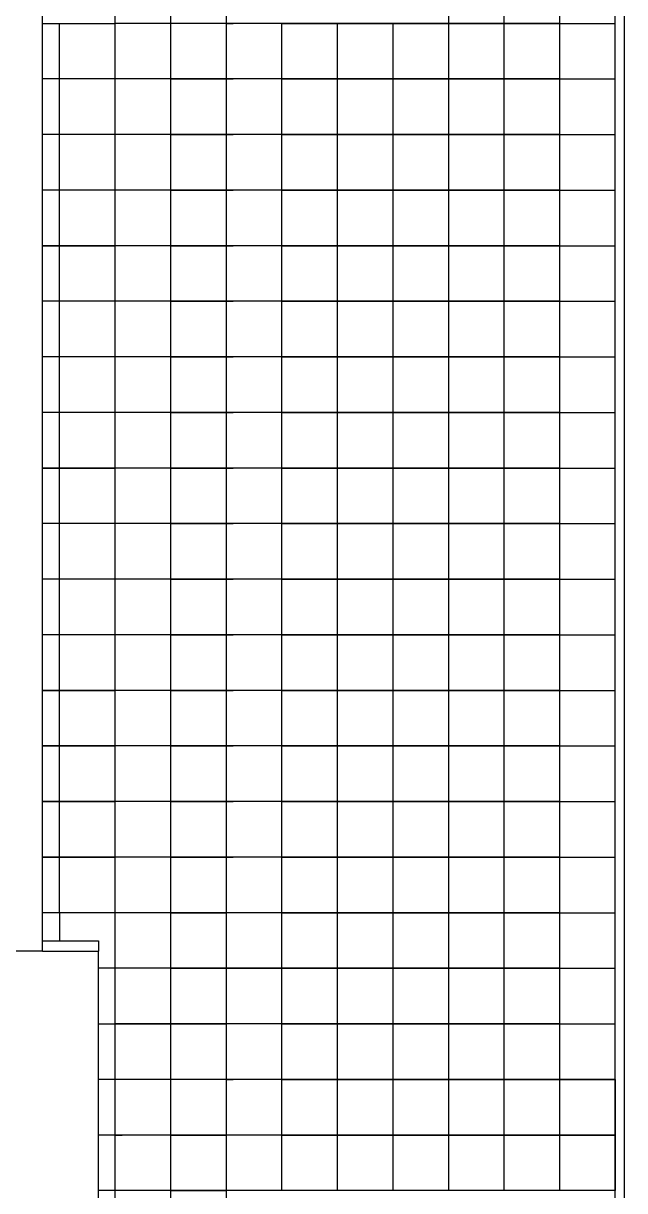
# Model space of a CAD drawing. Header units: millimetres. Extents: x 2377 to 4712, y -254 to 3188.
# Drawn here: x 4104.05 to 4129.5, y 1073.15 to 1122.54 of the extents above; entities that cross this region are included whole.
import ezdxf

# ---------------------------------------------------------------- set-up
doc = ezdxf.new("R2010")
doc.units = ezdxf.units.MM

msp = doc.modelspace()

# ---------------------------------------------------------------- linework, layer by layer
at = {"transparency": 33554687}
for p, q in [((4129.096, 1000.251), (4129.096, 1162.912)), ((4129.502, 1000.251), (4129.502, 1162.912)), ((4104.858, 1083.286), (4104.858, 1142.079)), ((4107.93, 1141.354), (4107.93, 1070.802)), ((4110.282, 1141.354), (4110.282, 1082.561)), ((4112.633, 1124.892), (4112.633, 1122.54)), ((4122.04, 1124.892), (4122.04, 1122.54)), ((4124.392, 1124.892), (4124.392, 1122.54)), ((4126.744, 1124.892), (4126.744, 1122.54)), ((4104.858, 1122.54), (4107.93, 1122.54)), ((4105.578, 1120.189), (4105.578, 1122.54)), ((4114.985, 1122.54), (4107.93, 1122.54)), ((4112.633, 1122.54), (4112.933, 1122.54)), ((4112.633, 1122.54), (4112.633, 1120.189)), ((4117.337, 1122.54), (4114.985, 1122.54)), ((4114.985, 1122.54), (4114.985, 1120.189)), ((4114.985, 1122.54), (4117.337, 1122.54)), ((4119.689, 1122.54), (4117.337, 1122.54)), ((4117.337, 1122.54), (4117.337, 1120.189)), ((4117.337, 1122.54), (4119.689, 1122.54)), ((4122.04, 1122.54), (4119.689, 1122.54)), ((4119.689, 1122.54), (4119.689, 1120.189)), ((4119.689, 1122.54), (4122.04, 1122.54)), ((4122.04, 1122.54), (4119.689, 1122.54)), ((4119.689, 1122.54), (4122.04, 1122.54)), ((4124.392, 1122.54), (4122.04, 1122.54)), ((4122.04, 1122.54), (4122.04, 1120.189)), ((4122.04, 1122.54), (4124.392, 1122.54)), ((4124.392, 1122.54), (4122.04, 1122.54)), ((4122.04, 1122.54), (4124.392, 1122.54)), ((4126.744, 1122.54), (4124.392, 1122.54)), ((4124.392, 1122.54), (4124.392, 1120.189)), ((4124.392, 1122.54), (4129.096, 1122.54)), ((4126.744, 1122.54), (4124.392, 1122.54)), ((4124.392, 1122.54), (4129.096, 1122.54)), ((4126.744, 1122.54), (4126.744, 1120.189)), ((4107.93, 1120.189), (4104.858, 1120.189)), ((4105.578, 1117.837), (4105.578, 1120.189)), ((4114.985, 1120.189), (4107.93, 1120.189)), ((4110.282, 1120.189), (4107.93, 1120.189)), ((4112.633, 1120.189), (4110.282, 1120.189)), ((4110.282, 1120.189), (4112.633, 1120.189)), ((4112.633, 1120.189), (4112.933, 1120.189)), ((4112.633, 1120.189), (4112.633, 1117.837)), ((4114.985, 1120.189), (4112.633, 1120.189)), ((4117.337, 1120.189), (4114.985, 1120.189)), ((4114.985, 1120.189), (4114.985, 1117.837)), ((4114.985, 1120.189), (4117.337, 1120.189)), ((4117.337, 1120.189), (4114.985, 1120.189)), ((4114.985, 1120.189), (4117.337, 1120.189)), ((4119.689, 1120.189), (4117.337, 1120.189)), ((4117.337, 1120.189), (4117.337, 1117.837)), ((4117.337, 1120.189), (4119.689, 1120.189)), ((4119.689, 1120.189), (4117.337, 1120.189)), ((4117.337, 1120.189), (4119.689, 1120.189)), ((4122.04, 1120.189), (4119.689, 1120.189)), ((4119.689, 1120.189), (4119.689, 1117.837)), ((4119.689, 1120.189), (4122.04, 1120.189)), ((4122.04, 1120.189), (4119.689, 1120.189)), ((4119.689, 1120.189), (4122.04, 1120.189)), ((4124.392, 1120.189), (4122.04, 1120.189)), ((4122.04, 1120.189), (4122.04, 1117.837)), ((4122.04, 1120.189), (4124.392, 1120.189)), ((4124.392, 1120.189), (4122.04, 1120.189)), ((4122.04, 1120.189), (4124.392, 1120.189)), ((4126.744, 1120.189), (4124.392, 1120.189)), ((4124.392, 1120.189), (4124.392, 1117.837)), ((4124.392, 1120.189), (4129.096, 1120.189)), ((4126.744, 1120.189), (4124.392, 1120.189)), ((4124.392, 1120.189), (4129.096, 1120.189)), ((4126.744, 1120.189), (4126.744, 1117.837)), ((4107.93, 1117.837), (4104.858, 1117.837)), ((4105.578, 1115.485), (4105.578, 1117.837)), ((4114.985, 1117.837), (4107.93, 1117.837)), ((4110.282, 1117.837), (4107.93, 1117.837)), ((4112.633, 1117.837), (4110.282, 1117.837)), ((4110.282, 1117.837), (4112.633, 1117.837)), ((4112.633, 1117.837), (4112.933, 1117.837)), ((4112.633, 1117.837), (4112.633, 1115.485)), ((4114.985, 1117.837), (4112.633, 1117.837)), ((4117.337, 1117.837), (4114.985, 1117.837)), ((4114.985, 1117.837), (4114.985, 1115.485)), ((4114.985, 1117.837), (4117.337, 1117.837)), ((4117.337, 1117.837), (4114.985, 1117.837)), ((4114.985, 1117.837), (4117.337, 1117.837)), ((4119.689, 1117.837), (4117.337, 1117.837)), ((4117.337, 1117.837), (4117.337, 1115.485)), ((4117.337, 1117.837), (4119.689, 1117.837)), ((4119.689, 1117.837), (4117.337, 1117.837)), ((4117.337, 1117.837), (4119.689, 1117.837)), ((4122.04, 1117.837), (4119.689, 1117.837)), ((4119.689, 1117.837), (4119.689, 1115.485)), ((4119.689, 1117.837), (4122.04, 1117.837)), ((4122.04, 1117.837), (4119.689, 1117.837)), ((4119.689, 1117.837), (4122.04, 1117.837)), ((4124.392, 1117.837), (4122.04, 1117.837)), ((4122.04, 1117.837), (4122.04, 1115.485)), ((4122.04, 1117.837), (4124.392, 1117.837)), ((4124.392, 1117.837), (4122.04, 1117.837)), ((4122.04, 1117.837), (4124.392, 1117.837)), ((4126.744, 1117.837), (4124.392, 1117.837)), ((4124.392, 1117.837), (4124.392, 1115.485)), ((4124.392, 1117.837), (4129.096, 1117.837)), ((4126.744, 1117.837), (4124.392, 1117.837)), ((4124.392, 1117.837), (4129.096, 1117.837)), ((4126.744, 1117.837), (4126.744, 1115.485)), ((4107.93, 1115.485), (4104.858, 1115.485)), ((4105.578, 1113.134), (4105.578, 1115.485)), ((4114.985, 1115.485), (4107.93, 1115.485)), ((4110.282, 1115.485), (4107.93, 1115.485)), ((4112.633, 1115.485), (4110.282, 1115.485)), ((4110.282, 1115.485), (4112.633, 1115.485)), ((4112.633, 1115.485), (4112.933, 1115.485)), ((4112.633, 1115.485), (4112.633, 1113.134)), ((4114.985, 1115.485), (4112.633, 1115.485)), ((4117.337, 1115.485), (4114.985, 1115.485)), ((4114.985, 1115.485), (4114.985, 1113.134)), ((4114.985, 1115.485), (4117.337, 1115.485)), ((4117.337, 1115.485), (4114.985, 1115.485)), ((4114.985, 1115.485), (4117.337, 1115.485)), ((4119.689, 1115.485), (4117.337, 1115.485)), ((4117.337, 1115.485), (4117.337, 1113.134)), ((4117.337, 1115.485), (4119.689, 1115.485)), ((4119.689, 1115.485), (4117.337, 1115.485)), ((4117.337, 1115.485), (4119.689, 1115.485)), ((4122.04, 1115.485), (4119.689, 1115.485)), ((4119.689, 1115.485), (4119.689, 1113.134)), ((4119.689, 1115.485), (4122.04, 1115.485)), ((4122.04, 1115.485), (4119.689, 1115.485)), ((4119.689, 1115.485), (4122.04, 1115.485)), ((4124.392, 1115.485), (4122.04, 1115.485)), ((4122.04, 1115.485), (4122.04, 1113.134)), ((4122.04, 1115.485), (4124.392, 1115.485)), ((4124.392, 1115.485), (4122.04, 1115.485)), ((4122.04, 1115.485), (4124.392, 1115.485)), ((4126.744, 1115.485), (4124.392, 1115.485)), ((4124.392, 1115.485), (4124.392, 1113.134)), ((4124.392, 1115.485), (4129.096, 1115.485)), ((4126.744, 1115.485), (4124.392, 1115.485)), ((4124.392, 1115.485), (4129.096, 1115.485)), ((4126.744, 1115.485), (4126.744, 1113.134)), ((4104.858, 1113.134), (4107.93, 1113.134)), ((4107.93, 1113.134), (4104.858, 1113.134)), ((4105.578, 1110.782), (4105.578, 1113.134)), ((4114.985, 1113.134), (4107.93, 1113.134)), ((4110.282, 1113.134), (4107.93, 1113.134)), ((4112.633, 1113.134), (4110.282, 1113.134)), ((4110.282, 1113.134), (4112.633, 1113.134)), ((4112.633, 1113.134), (4112.933, 1113.134)), ((4112.633, 1113.134), (4112.633, 1110.782)), ((4114.985, 1113.134), (4112.633, 1113.134)), ((4117.337, 1113.134), (4114.985, 1113.134)), ((4114.985, 1113.134), (4114.985, 1110.782)), ((4114.985, 1113.134), (4117.337, 1113.134)), ((4117.337, 1113.134), (4114.985, 1113.134)), ((4114.985, 1113.134), (4117.337, 1113.134)), ((4119.689, 1113.134), (4117.337, 1113.134)), ((4117.337, 1113.134), (4117.337, 1110.782)), ((4117.337, 1113.134), (4119.689, 1113.134)), ((4119.689, 1113.134), (4117.337, 1113.134)), ((4117.337, 1113.134), (4119.689, 1113.134)), ((4122.04, 1113.134), (4119.689, 1113.134)), ((4119.689, 1113.134), (4119.689, 1110.782)), ((4119.689, 1113.134), (4122.04, 1113.134)), ((4122.04, 1113.134), (4119.689, 1113.134)), ((4119.689, 1113.134), (4122.04, 1113.134)), ((4124.392, 1113.134), (4122.04, 1113.134)), ((4122.04, 1113.134), (4122.04, 1110.782)), ((4122.04, 1113.134), (4124.392, 1113.134)), ((4124.392, 1113.134), (4122.04, 1113.134)), ((4122.04, 1113.134), (4124.392, 1113.134)), ((4126.744, 1113.134), (4124.392, 1113.134)), ((4124.392, 1113.134), (4124.392, 1110.782)), ((4124.392, 1113.134), (4129.096, 1113.134)), ((4126.744, 1113.134), (4124.392, 1113.134)), ((4124.392, 1113.134), (4129.096, 1113.134)), ((4126.744, 1113.134), (4126.744, 1110.782)), ((4107.93, 1110.782), (4104.858, 1110.782)), ((4105.578, 1108.43), (4105.578, 1110.782)), ((4114.985, 1110.782), (4107.93, 1110.782)), ((4110.282, 1110.782), (4107.93, 1110.782)), ((4112.633, 1110.782), (4110.282, 1110.782)), ((4110.282, 1110.782), (4112.633, 1110.782)), ((4112.633, 1110.782), (4112.933, 1110.782)), ((4112.633, 1110.782), (4112.633, 1108.43)), ((4114.985, 1110.782), (4112.633, 1110.782)), ((4117.337, 1110.782), (4114.985, 1110.782)), ((4114.985, 1110.782), (4114.985, 1108.43)), ((4114.985, 1110.782), (4117.337, 1110.782)), ((4117.337, 1110.782), (4114.985, 1110.782)), ((4114.985, 1110.782), (4117.337, 1110.782)), ((4119.689, 1110.782), (4117.337, 1110.782)), ((4117.337, 1110.782), (4117.337, 1108.43)), ((4117.337, 1110.782), (4119.689, 1110.782)), ((4119.689, 1110.782), (4117.337, 1110.782)), ((4117.337, 1110.782), (4119.689, 1110.782)), ((4122.04, 1110.782), (4119.689, 1110.782)), ((4119.689, 1110.782), (4119.689, 1108.43)), ((4119.689, 1110.782), (4122.04, 1110.782)), ((4122.04, 1110.782), (4119.689, 1110.782)), ((4119.689, 1110.782), (4122.04, 1110.782)), ((4124.392, 1110.782), (4122.04, 1110.782)), ((4122.04, 1110.782), (4122.04, 1108.43)), ((4122.04, 1110.782), (4124.392, 1110.782)), ((4124.392, 1110.782), (4122.04, 1110.782)), ((4122.04, 1110.782), (4124.392, 1110.782)), ((4126.744, 1110.782), (4124.392, 1110.782)), ((4124.392, 1110.782), (4124.392, 1108.43)), ((4124.392, 1110.782), (4129.096, 1110.782)), ((4126.744, 1110.782), (4124.392, 1110.782)), ((4124.392, 1110.782), (4129.096, 1110.782)), ((4126.744, 1110.782), (4126.744, 1108.43)), ((4107.93, 1108.43), (4104.858, 1108.43)), ((4105.578, 1106.078), (4105.578, 1108.43)), ((4114.985, 1108.43), (4107.93, 1108.43)), ((4110.282, 1108.43), (4107.93, 1108.43)), ((4112.633, 1108.43), (4110.282, 1108.43)), ((4110.282, 1108.43), (4112.633, 1108.43)), ((4112.633, 1108.43), (4112.933, 1108.43)), ((4112.633, 1108.43), (4112.633, 1106.078)), ((4114.985, 1108.43), (4112.633, 1108.43)), ((4117.337, 1108.43), (4114.985, 1108.43)), ((4114.985, 1108.43), (4114.985, 1106.078)), ((4114.985, 1108.43), (4117.337, 1108.43)), ((4117.337, 1108.43), (4114.985, 1108.43)), ((4114.985, 1108.43), (4117.337, 1108.43)), ((4119.689, 1108.43), (4117.337, 1108.43)), ((4117.337, 1108.43), (4117.337, 1106.078)), ((4117.337, 1108.43), (4119.689, 1108.43)), ((4119.689, 1108.43), (4117.337, 1108.43)), ((4117.337, 1108.43), (4119.689, 1108.43)), ((4122.04, 1108.43), (4119.689, 1108.43)), ((4119.689, 1108.43), (4119.689, 1106.078)), ((4119.689, 1108.43), (4122.04, 1108.43)), ((4122.04, 1108.43), (4119.689, 1108.43)), ((4119.689, 1108.43), (4122.04, 1108.43)), ((4124.392, 1108.43), (4122.04, 1108.43)), ((4122.04, 1108.43), (4122.04, 1106.078)), ((4122.04, 1108.43), (4124.392, 1108.43)), ((4124.392, 1108.43), (4122.04, 1108.43)), ((4122.04, 1108.43), (4124.392, 1108.43)), ((4126.744, 1108.43), (4124.392, 1108.43)), ((4124.392, 1108.43), (4124.392, 1106.078)), ((4124.392, 1108.43), (4129.096, 1108.43)), ((4126.744, 1108.43), (4124.392, 1108.43)), ((4124.392, 1108.43), (4129.096, 1108.43)), ((4126.744, 1108.43), (4126.744, 1106.078)), ((4107.93, 1106.078), (4104.858, 1106.078)), ((4105.578, 1103.727), (4105.578, 1106.078)), ((4114.985, 1106.078), (4107.93, 1106.078)), ((4110.282, 1106.078), (4107.93, 1106.078)), ((4112.633, 1106.078), (4110.282, 1106.078)), ((4110.282, 1106.078), (4112.633, 1106.078)), ((4112.633, 1106.078), (4112.933, 1106.078)), ((4112.633, 1106.078), (4112.633, 1103.727)), ((4114.985, 1106.078), (4112.633, 1106.078)), ((4117.337, 1106.078), (4114.985, 1106.078)), ((4114.985, 1106.078), (4114.985, 1103.727)), ((4114.985, 1106.078), (4117.337, 1106.078)), ((4117.337, 1106.078), (4114.985, 1106.078)), ((4114.985, 1106.078), (4117.337, 1106.078)), ((4119.689, 1106.078), (4117.337, 1106.078)), ((4117.337, 1106.078), (4117.337, 1103.727)), ((4117.337, 1106.078), (4119.689, 1106.078)), ((4119.689, 1106.078), (4117.337, 1106.078)), ((4117.337, 1106.078), (4119.689, 1106.078)), ((4122.04, 1106.078), (4119.689, 1106.078)), ((4119.689, 1106.078), (4119.689, 1103.727)), ((4119.689, 1106.078), (4122.04, 1106.078)), ((4122.04, 1106.078), (4119.689, 1106.078)), ((4119.689, 1106.078), (4122.04, 1106.078)), ((4124.392, 1106.078), (4122.04, 1106.078)), ((4122.04, 1106.078), (4122.04, 1103.727)), ((4122.04, 1106.078), (4124.392, 1106.078)), ((4124.392, 1106.078), (4122.04, 1106.078)), ((4122.04, 1106.078), (4124.392, 1106.078)), ((4126.744, 1106.078), (4124.392, 1106.078)), ((4124.392, 1106.078), (4124.392, 1103.727)), ((4124.392, 1106.078), (4129.096, 1106.078)), ((4126.744, 1106.078), (4124.392, 1106.078)), ((4124.392, 1106.078), (4129.096, 1106.078)), ((4126.744, 1106.078), (4126.744, 1103.727)), ((4104.858, 1103.727), (4107.93, 1103.727)), ((4107.93, 1103.727), (4104.858, 1103.727)), ((4105.578, 1101.375), (4105.578, 1103.727)), ((4114.985, 1103.727), (4107.93, 1103.727)), ((4110.282, 1103.727), (4107.93, 1103.727)), ((4112.633, 1103.727), (4110.282, 1103.727)), ((4110.282, 1103.727), (4112.633, 1103.727)), ((4112.633, 1103.727), (4112.933, 1103.727)), ((4112.633, 1103.727), (4112.633, 1101.375)), ((4114.985, 1103.727), (4112.633, 1103.727)), ((4117.337, 1103.727), (4114.985, 1103.727)), ((4114.985, 1103.727), (4114.985, 1101.375)), ((4114.985, 1103.727), (4117.337, 1103.727)), ((4117.337, 1103.727), (4114.985, 1103.727)), ((4114.985, 1103.727), (4117.337, 1103.727)), ((4119.689, 1103.727), (4117.337, 1103.727)), ((4117.337, 1103.727), (4117.337, 1101.375)), ((4117.337, 1103.727), (4119.689, 1103.727)), ((4119.689, 1103.727), (4117.337, 1103.727)), ((4117.337, 1103.727), (4119.689, 1103.727)), ((4122.04, 1103.727), (4119.689, 1103.727)), ((4119.689, 1103.727), (4119.689, 1101.375)), ((4119.689, 1103.727), (4122.04, 1103.727)), ((4122.04, 1103.727), (4119.689, 1103.727)), ((4119.689, 1103.727), (4122.04, 1103.727)), ((4124.392, 1103.727), (4122.04, 1103.727)), ((4122.04, 1103.727), (4122.04, 1101.375)), ((4122.04, 1103.727), (4124.392, 1103.727)), ((4124.392, 1103.727), (4122.04, 1103.727)), ((4122.04, 1103.727), (4124.392, 1103.727)), ((4126.744, 1103.727), (4124.392, 1103.727)), ((4124.392, 1103.727), (4124.392, 1101.375)), ((4124.392, 1103.727), (4129.096, 1103.727)), ((4126.744, 1103.727), (4124.392, 1103.727)), ((4124.392, 1103.727), (4129.096, 1103.727)), ((4126.744, 1103.727), (4126.744, 1101.375)), ((4107.93, 1101.375), (4104.858, 1101.375)), ((4105.578, 1099.023), (4105.578, 1101.375)), ((4114.985, 1101.375), (4107.93, 1101.375)), ((4110.282, 1101.375), (4107.93, 1101.375)), ((4112.633, 1101.375), (4110.282, 1101.375)), ((4110.282, 1101.375), (4112.633, 1101.375)), ((4112.633, 1101.375), (4112.933, 1101.375)), ((4112.633, 1101.375), (4112.633, 1099.023)), ((4114.985, 1101.375), (4112.633, 1101.375)), ((4117.337, 1101.375), (4114.985, 1101.375)), ((4114.985, 1101.375), (4114.985, 1099.023)), ((4114.985, 1101.375), (4117.337, 1101.375)), ((4117.337, 1101.375), (4114.985, 1101.375)), ((4114.985, 1101.375), (4117.337, 1101.375)), ((4119.689, 1101.375), (4117.337, 1101.375)), ((4117.337, 1101.375), (4117.337, 1099.023)), ((4117.337, 1101.375), (4119.689, 1101.375)), ((4119.689, 1101.375), (4117.337, 1101.375)), ((4117.337, 1101.375), (4119.689, 1101.375)), ((4122.04, 1101.375), (4119.689, 1101.375)), ((4119.689, 1101.375), (4119.689, 1099.023)), ((4119.689, 1101.375), (4122.04, 1101.375)), ((4122.04, 1101.375), (4119.689, 1101.375)), ((4119.689, 1101.375), (4122.04, 1101.375)), ((4124.392, 1101.375), (4122.04, 1101.375)), ((4122.04, 1101.375), (4122.04, 1099.023)), ((4122.04, 1101.375), (4124.392, 1101.375)), ((4124.392, 1101.375), (4122.04, 1101.375)), ((4122.04, 1101.375), (4124.392, 1101.375)), ((4126.744, 1101.375), (4124.392, 1101.375)), ((4124.392, 1101.375), (4124.392, 1099.023)), ((4124.392, 1101.375), (4129.096, 1101.375)), ((4126.744, 1101.375), (4124.392, 1101.375)), ((4124.392, 1101.375), (4129.096, 1101.375)), ((4126.744, 1101.375), (4126.744, 1099.023)), ((4107.93, 1099.023), (4104.858, 1099.023)), ((4105.578, 1096.671), (4105.578, 1099.023)), ((4114.985, 1099.023), (4107.93, 1099.023)), ((4110.282, 1099.023), (4107.93, 1099.023)), ((4112.633, 1099.023), (4110.282, 1099.023)), ((4110.282, 1099.023), (4112.633, 1099.023)), ((4112.633, 1099.023), (4112.933, 1099.023)), ((4112.633, 1099.023), (4112.633, 1096.671)), ((4114.985, 1099.023), (4112.633, 1099.023)), ((4117.337, 1099.023), (4114.985, 1099.023)), ((4114.985, 1099.023), (4114.985, 1096.671)), ((4114.985, 1099.023), (4117.337, 1099.023)), ((4117.337, 1099.023), (4114.985, 1099.023)), ((4114.985, 1099.023), (4117.337, 1099.023)), ((4119.689, 1099.023), (4117.337, 1099.023)), ((4117.337, 1099.023), (4117.337, 1096.671)), ((4117.337, 1099.023), (4119.689, 1099.023)), ((4119.689, 1099.023), (4117.337, 1099.023)), ((4117.337, 1099.023), (4119.689, 1099.023)), ((4122.04, 1099.023), (4119.689, 1099.023)), ((4119.689, 1099.023), (4119.689, 1096.671)), ((4119.689, 1099.023), (4122.04, 1099.023)), ((4122.04, 1099.023), (4119.689, 1099.023)), ((4119.689, 1099.023), (4122.04, 1099.023)), ((4124.392, 1099.023), (4122.04, 1099.023)), ((4122.04, 1099.023), (4122.04, 1096.671)), ((4122.04, 1099.023), (4124.392, 1099.023)), ((4124.392, 1099.023), (4122.04, 1099.023)), ((4122.04, 1099.023), (4124.392, 1099.023)), ((4126.744, 1099.023), (4124.392, 1099.023)), ((4124.392, 1099.023), (4124.392, 1096.671)), ((4124.392, 1099.023), (4129.096, 1099.023)), ((4126.744, 1099.023), (4124.392, 1099.023)), ((4124.392, 1099.023), (4129.096, 1099.023)), ((4126.744, 1099.023), (4126.744, 1096.671)), ((4107.93, 1096.671), (4104.858, 1096.671)), ((4105.578, 1094.32), (4105.578, 1096.671)), ((4114.985, 1096.671), (4107.93, 1096.671)), ((4110.282, 1096.671), (4107.93, 1096.671)), ((4112.633, 1096.671), (4110.282, 1096.671)), ((4110.282, 1096.671), (4112.633, 1096.671)), ((4112.633, 1096.671), (4112.933, 1096.671)), ((4112.633, 1096.671), (4112.633, 1094.32)), ((4114.985, 1096.671), (4112.633, 1096.671)), ((4117.337, 1096.671), (4114.985, 1096.671)), ((4114.985, 1096.671), (4114.985, 1094.32)), ((4114.985, 1096.671), (4117.337, 1096.671)), ((4117.337, 1096.671), (4114.985, 1096.671)), ((4114.985, 1096.671), (4117.337, 1096.671)), ((4119.689, 1096.671), (4117.337, 1096.671)), ((4117.337, 1096.671), (4117.337, 1094.32)), ((4117.337, 1096.671), (4119.689, 1096.671)), ((4119.689, 1096.671), (4117.337, 1096.671)), ((4117.337, 1096.671), (4119.689, 1096.671)), ((4122.04, 1096.671), (4119.689, 1096.671)), ((4119.689, 1096.671), (4119.689, 1094.32)), ((4119.689, 1096.671), (4122.04, 1096.671)), ((4122.04, 1096.671), (4119.689, 1096.671)), ((4119.689, 1096.671), (4122.04, 1096.671)), ((4124.392, 1096.671), (4122.04, 1096.671)), ((4122.04, 1096.671), (4122.04, 1094.32)), ((4122.04, 1096.671), (4124.392, 1096.671)), ((4124.392, 1096.671), (4122.04, 1096.671)), ((4122.04, 1096.671), (4124.392, 1096.671)), ((4126.744, 1096.671), (4124.392, 1096.671)), ((4124.392, 1096.671), (4124.392, 1094.32)), ((4124.392, 1096.671), (4129.096, 1096.671)), ((4126.744, 1096.671), (4124.392, 1096.671)), ((4124.392, 1096.671), (4129.096, 1096.671)), ((4126.744, 1096.671), (4126.744, 1094.32)), ((4104.858, 1094.32), (4107.93, 1094.32)), ((4107.93, 1094.32), (4104.858, 1094.32)), ((4105.578, 1091.968), (4105.578, 1094.32)), ((4114.985, 1094.32), (4107.93, 1094.32)), ((4110.282, 1094.32), (4107.93, 1094.32)), ((4112.633, 1094.32), (4110.282, 1094.32)), ((4110.282, 1094.32), (4112.633, 1094.32)), ((4112.633, 1094.32), (4112.933, 1094.32)), ((4112.633, 1094.32), (4112.633, 1091.968)), ((4114.985, 1094.32), (4112.633, 1094.32)), ((4117.337, 1094.32), (4114.985, 1094.32)), ((4114.985, 1094.32), (4114.985, 1091.968)), ((4114.985, 1094.32), (4117.337, 1094.32)), ((4117.337, 1094.32), (4114.985, 1094.32)), ((4114.985, 1094.32), (4117.337, 1094.32)), ((4119.689, 1094.32), (4117.337, 1094.32)), ((4117.337, 1094.32), (4117.337, 1091.968)), ((4117.337, 1094.32), (4119.689, 1094.32)), ((4119.689, 1094.32), (4117.337, 1094.32)), ((4117.337, 1094.32), (4119.689, 1094.32)), ((4122.04, 1094.32), (4119.689, 1094.32)), ((4119.689, 1094.32), (4119.689, 1091.968)), ((4119.689, 1094.32), (4122.04, 1094.32)), ((4122.04, 1094.32), (4119.689, 1094.32)), ((4119.689, 1094.32), (4122.04, 1094.32)), ((4124.392, 1094.32), (4122.04, 1094.32)), ((4122.04, 1094.32), (4122.04, 1091.968)), ((4122.04, 1094.32), (4124.392, 1094.32)), ((4124.392, 1094.32), (4122.04, 1094.32)), ((4122.04, 1094.32), (4124.392, 1094.32)), ((4126.744, 1094.32), (4124.392, 1094.32)), ((4124.392, 1094.32), (4124.392, 1091.968)), ((4124.392, 1094.32), (4129.096, 1094.32)), ((4126.744, 1094.32), (4124.392, 1094.32)), ((4124.392, 1094.32), (4129.096, 1094.32)), ((4126.744, 1094.32), (4126.744, 1091.968)), ((4104.858, 1091.968), (4107.93, 1091.968)), ((4107.93, 1091.968), (4104.858, 1091.968)), ((4105.578, 1089.616), (4105.578, 1091.968)), ((4114.985, 1091.968), (4107.93, 1091.968)), ((4110.282, 1091.968), (4107.93, 1091.968)), ((4112.633, 1091.968), (4110.282, 1091.968)), ((4110.282, 1091.968), (4112.633, 1091.968)), ((4112.633, 1091.968), (4112.933, 1091.968)), ((4112.633, 1091.968), (4112.633, 1089.616)), ((4114.985, 1091.968), (4112.633, 1091.968)), ((4117.337, 1091.968), (4114.985, 1091.968)), ((4114.985, 1091.968), (4114.985, 1089.616)), ((4114.985, 1091.968), (4117.337, 1091.968)), ((4117.337, 1091.968), (4114.985, 1091.968)), ((4114.985, 1091.968), (4117.337, 1091.968)), ((4119.689, 1091.968), (4117.337, 1091.968)), ((4117.337, 1091.968), (4117.337, 1089.616)), ((4117.337, 1091.968), (4119.689, 1091.968)), ((4119.689, 1091.968), (4117.337, 1091.968)), ((4117.337, 1091.968), (4119.689, 1091.968)), ((4122.04, 1091.968), (4119.689, 1091.968)), ((4119.689, 1091.968), (4119.689, 1089.616)), ((4119.689, 1091.968), (4122.04, 1091.968)), ((4122.04, 1091.968), (4119.689, 1091.968)), ((4119.689, 1091.968), (4122.04, 1091.968)), ((4124.392, 1091.968), (4122.04, 1091.968)), ((4122.04, 1091.968), (4122.04, 1089.616)), ((4122.04, 1091.968), (4124.392, 1091.968)), ((4124.392, 1091.968), (4122.04, 1091.968)), ((4122.04, 1091.968), (4124.392, 1091.968)), ((4126.744, 1091.968), (4124.392, 1091.968)), ((4124.392, 1091.968), (4124.392, 1089.616)), ((4124.392, 1091.968), (4129.096, 1091.968)), ((4126.744, 1091.968), (4124.392, 1091.968)), ((4124.392, 1091.968), (4129.096, 1091.968)), ((4126.744, 1091.968), (4126.744, 1089.616)), ((4104.858, 1089.616), (4107.93, 1089.616)), ((4107.93, 1089.616), (4104.858, 1089.616)), ((4105.578, 1087.265), (4105.578, 1089.616)), ((4114.985, 1089.616), (4107.93, 1089.616)), ((4110.282, 1089.616), (4107.93, 1089.616)), ((4112.633, 1089.616), (4110.282, 1089.616)), ((4110.282, 1089.616), (4112.633, 1089.616)), ((4112.633, 1089.616), (4112.933, 1089.616)), ((4112.633, 1089.616), (4112.633, 1087.265)), ((4114.985, 1089.616), (4112.633, 1089.616)), ((4117.337, 1089.616), (4114.985, 1089.616)), ((4114.985, 1089.616), (4114.985, 1087.265)), ((4114.985, 1089.616), (4117.337, 1089.616)), ((4117.337, 1089.616), (4114.985, 1089.616)), ((4114.985, 1089.616), (4117.337, 1089.616)), ((4119.689, 1089.616), (4117.337, 1089.616)), ((4117.337, 1089.616), (4117.337, 1087.265)), ((4117.337, 1089.616), (4119.689, 1089.616)), ((4119.689, 1089.616), (4117.337, 1089.616)), ((4117.337, 1089.616), (4119.689, 1089.616)), ((4122.04, 1089.616), (4119.689, 1089.616)), ((4119.689, 1089.616), (4119.689, 1087.265)), ((4119.689, 1089.616), (4122.04, 1089.616)), ((4122.04, 1089.616), (4119.689, 1089.616)), ((4119.689, 1089.616), (4122.04, 1089.616)), ((4124.392, 1089.616), (4122.04, 1089.616)), ((4122.04, 1089.616), (4122.04, 1087.265)), ((4122.04, 1089.616), (4124.392, 1089.616)), ((4124.392, 1089.616), (4122.04, 1089.616)), ((4122.04, 1089.616), (4124.392, 1089.616)), ((4126.744, 1089.616), (4124.392, 1089.616)), ((4124.392, 1089.616), (4124.392, 1087.265)), ((4124.392, 1089.616), (4129.096, 1089.616)), ((4126.744, 1089.616), (4124.392, 1089.616)), ((4124.392, 1089.616), (4129.096, 1089.616)), ((4126.744, 1089.616), (4126.744, 1087.265)), ((4104.858, 1087.265), (4107.93, 1087.265)), ((4107.93, 1087.265), (4104.858, 1087.265)), ((4105.578, 1084.913), (4105.578, 1087.265)), ((4114.985, 1087.265), (4107.93, 1087.265)), ((4110.282, 1087.265), (4107.93, 1087.265)), ((4112.633, 1087.265), (4110.282, 1087.265)), ((4110.282, 1087.265), (4112.633, 1087.265)), ((4112.633, 1087.265), (4112.933, 1087.265)), ((4112.633, 1087.265), (4112.633, 1084.913)), ((4112.633, 1087.265), (4112.633, 1082.561)), ((4114.985, 1087.265), (4112.633, 1087.265)), ((4117.337, 1087.265), (4114.985, 1087.265)), ((4114.985, 1087.265), (4114.985, 1084.913)), ((4114.985, 1087.265), (4117.337, 1087.265)), ((4117.337, 1087.265), (4114.985, 1087.265)), ((4114.985, 1087.265), (4117.337, 1087.265)), ((4119.689, 1087.265), (4117.337, 1087.265)), ((4117.337, 1087.265), (4117.337, 1084.913)), ((4117.337, 1087.265), (4119.689, 1087.265)), ((4119.689, 1087.265), (4117.337, 1087.265)), ((4117.337, 1087.265), (4119.689, 1087.265)), ((4122.04, 1087.265), (4119.689, 1087.265)), ((4119.689, 1087.265), (4119.689, 1084.913)), ((4119.689, 1087.265), (4122.04, 1087.265)), ((4122.04, 1087.265), (4119.689, 1087.265)), ((4119.689, 1087.265), (4122.04, 1087.265)), ((4124.392, 1087.265), (4122.04, 1087.265)), ((4122.04, 1087.265), (4122.04, 1084.913)), ((4122.04, 1087.265), (4124.392, 1087.265)), ((4124.392, 1087.265), (4122.04, 1087.265)), ((4122.04, 1087.265), (4124.392, 1087.265)), ((4126.744, 1087.265), (4124.392, 1087.265)), ((4124.392, 1087.265), (4124.392, 1084.913)), ((4124.392, 1087.265), (4129.096, 1087.265)), ((4126.744, 1087.265), (4124.392, 1087.265)), ((4124.392, 1087.265), (4129.096, 1087.265)), ((4126.744, 1087.265), (4126.744, 1084.913)), ((4107.93, 1084.913), (4104.858, 1084.913)), ((4105.578, 1084.913), (4105.578, 1083.729)), ((4110.282, 1084.913), (4107.93, 1084.913)), ((4112.633, 1084.913), (4110.282, 1084.913)), ((4110.282, 1084.913), (4112.633, 1084.913)), ((4114.985, 1084.913), (4112.633, 1084.913)), ((4112.633, 1084.913), (4112.633, 1082.561)), ((4112.633, 1084.913), (4112.633, 1082.561)), ((4117.337, 1084.913), (4114.985, 1084.913)), ((4114.985, 1084.913), (4114.985, 1082.561)), ((4114.985, 1084.913), (4117.337, 1084.913)), ((4119.689, 1084.913), (4117.337, 1084.913)), ((4117.337, 1084.913), (4117.337, 1082.561)), ((4117.337, 1084.913), (4119.689, 1084.913)), ((4122.04, 1084.913), (4119.689, 1084.913)), ((4119.689, 1084.913), (4119.689, 1082.561)), ((4119.689, 1084.913), (4122.04, 1084.913)), ((4124.392, 1084.913), (4122.04, 1084.913)), ((4122.04, 1084.913), (4122.04, 1082.561)), ((4122.04, 1084.913), (4124.392, 1084.913)), ((4126.744, 1084.913), (4124.392, 1084.913)), ((4124.392, 1084.913), (4124.392, 1082.561)), ((4124.392, 1084.913), (4129.096, 1084.913)), ((4126.744, 1084.913), (4126.744, 1082.561)), ((4104.858, 1083.286), (4104.858, 1083.729)), ((4104.858, 1083.729), (4107.239, 1083.729)), ((4107.239, 1083.729), (4107.239, 1083.286)), ((4104.858, 1083.286), (4103.32, 1083.286)), ((4104.858, 1083.286), (4107.239, 1083.286)), ((4104.858, 1083.286), (4107.239, 1083.286)), ((4107.239, 1059.768), (4107.239, 1083.286)), ((4110.282, 1082.561), (4107.239, 1082.561)), ((4112.633, 1082.561), (4110.282, 1082.561)), ((4110.282, 1082.561), (4110.282, 1080.209)), ((4110.282, 1082.561), (4112.633, 1082.561)), ((4114.985, 1082.561), (4112.633, 1082.561)), ((4112.633, 1082.561), (4114.985, 1082.561)), ((4112.633, 1082.561), (4112.633, 1080.209)), ((4112.633, 1082.561), (4112.633, 1080.209)), ((4117.337, 1082.561), (4114.985, 1082.561)), ((4114.985, 1082.561), (4114.985, 1080.209)), ((4114.985, 1082.561), (4117.337, 1082.561)), ((4119.689, 1082.561), (4117.337, 1082.561)), ((4117.337, 1082.561), (4117.337, 1080.209)), ((4117.337, 1082.561), (4119.689, 1082.561)), ((4122.04, 1082.561), (4119.689, 1082.561)), ((4119.689, 1082.561), (4119.689, 1080.209)), ((4119.689, 1082.561), (4122.04, 1082.561)), ((4124.392, 1082.561), (4122.04, 1082.561)), ((4122.04, 1082.561), (4122.04, 1077.858)), ((4122.04, 1082.561), (4124.392, 1082.561)), ((4126.744, 1082.561), (4124.392, 1082.561)), ((4124.392, 1082.561), (4124.392, 1077.858)), ((4124.392, 1082.561), (4129.096, 1082.561)), ((4126.744, 1082.561), (4126.744, 1077.858)), ((4107.239, 1080.209), (4110.282, 1080.209)), ((4110.282, 1080.209), (4107.93, 1080.209)), ((4110.282, 1080.209), (4110.282, 1073.154)), ((4112.633, 1080.209), (4110.282, 1080.209)), ((4110.282, 1080.209), (4112.633, 1080.209)), ((4112.633, 1080.209), (4112.633, 1073.154)), ((4114.985, 1080.209), (4112.633, 1080.209)), ((4114.985, 1080.209), (4114.985, 1075.506)), ((4117.337, 1080.209), (4114.985, 1080.209)), ((4114.985, 1080.209), (4117.337, 1080.209)), ((4117.337, 1080.209), (4117.337, 1075.506)), ((4119.689, 1080.209), (4117.337, 1080.209)), ((4117.337, 1080.209), (4119.689, 1080.209)), ((4119.689, 1080.209), (4119.689, 1075.506)), ((4122.04, 1080.209), (4119.689, 1080.209)), ((4119.689, 1080.209), (4122.04, 1080.209)), ((4124.392, 1080.209), (4122.04, 1080.209)), ((4122.04, 1080.209), (4124.392, 1080.209)), ((4126.744, 1080.209), (4124.392, 1080.209)), ((4124.392, 1080.209), (4129.096, 1080.209)), ((4114.985, 1077.858), (4107.239, 1077.858)), ((4110.282, 1077.858), (4107.239, 1077.858)), ((4112.633, 1077.858), (4112.933, 1077.858)), ((4112.633, 1077.858), (4112.633, 1075.506)), ((4117.337, 1077.858), (4114.985, 1077.858)), ((4114.985, 1077.858), (4117.337, 1077.858)), ((4119.689, 1077.858), (4117.337, 1077.858)), ((4117.337, 1077.858), (4119.689, 1077.858)), ((4122.04, 1077.858), (4119.689, 1077.858)), ((4119.689, 1077.858), (4122.04, 1077.858)), ((4124.392, 1077.858), (4122.04, 1077.858)), ((4122.04, 1077.858), (4122.04, 1075.506)), ((4122.04, 1077.858), (4124.392, 1077.858)), ((4126.744, 1077.858), (4124.392, 1077.858)), ((4124.392, 1077.858), (4124.392, 1075.506)), ((4124.392, 1077.858), (4126.744, 1077.858)), ((4129.096, 1077.858), (4126.744, 1077.858)), ((4126.744, 1077.858), (4126.744, 1075.506)), ((4126.744, 1077.858), (4129.096, 1077.858)), ((4129.096, 1077.858), (4129.096, 1075.506)), ((4110.282, 1075.506), (4107.239, 1075.506)), ((4107.93, 1075.506), (4108.229, 1075.506)), ((4107.93, 1075.506), (4107.93, 1073.154)), ((4112.633, 1075.506), (4110.282, 1075.506)), ((4110.282, 1075.506), (4112.633, 1075.506)), ((4114.985, 1075.506), (4112.633, 1075.506)), ((4112.633, 1075.506), (4112.633, 1073.154)), ((4112.633, 1075.506), (4112.633, 1073.154)), ((4117.337, 1075.506), (4114.985, 1075.506)), ((4114.985, 1075.506), (4114.985, 1073.154)), ((4114.985, 1075.506), (4117.337, 1075.506)), ((4119.689, 1075.506), (4117.337, 1075.506)), ((4117.337, 1075.506), (4117.337, 1073.154)), ((4117.337, 1075.506), (4119.689, 1075.506)), ((4122.04, 1075.506), (4119.689, 1075.506)), ((4119.689, 1075.506), (4119.689, 1073.154)), ((4119.689, 1075.506), (4122.04, 1075.506)), ((4124.392, 1075.506), (4122.04, 1075.506)), ((4122.04, 1075.506), (4122.04, 1073.154)), ((4122.04, 1075.506), (4124.392, 1075.506)), ((4126.744, 1075.506), (4124.392, 1075.506)), ((4124.392, 1075.506), (4124.392, 1073.154)), ((4124.392, 1075.506), (4126.744, 1075.506)), ((4129.096, 1075.506), (4126.744, 1075.506)), ((4126.744, 1075.506), (4126.744, 1073.154)), ((4126.744, 1075.506), (4129.096, 1075.506)), ((4129.096, 1075.506), (4129.096, 1073.154)), ((4110.282, 1073.154), (4107.239, 1073.154)), ((4107.93, 1073.154), (4107.93, 1070.802)), ((4112.633, 1073.154), (4110.282, 1073.154)), ((4110.282, 1073.154), (4110.282, 1070.802)), ((4110.282, 1073.154), (4112.633, 1073.154)), ((4114.985, 1073.154), (4112.633, 1073.154)), ((4112.633, 1073.154), (4112.633, 1070.802)), ((4112.633, 1073.154), (4112.633, 1070.802)), ((4117.337, 1073.154), (4114.985, 1073.154)), ((4119.689, 1073.154), (4117.337, 1073.154)), ((4122.04, 1073.154), (4119.689, 1073.154)), ((4124.392, 1073.154), (4122.04, 1073.154)), ((4126.744, 1073.154), (4124.392, 1073.154)), ((4129.096, 1073.154), (4126.744, 1073.154))]:
    msp.add_line(p, q, dxfattribs=at)

doc.saveas('drawing.dxf')
